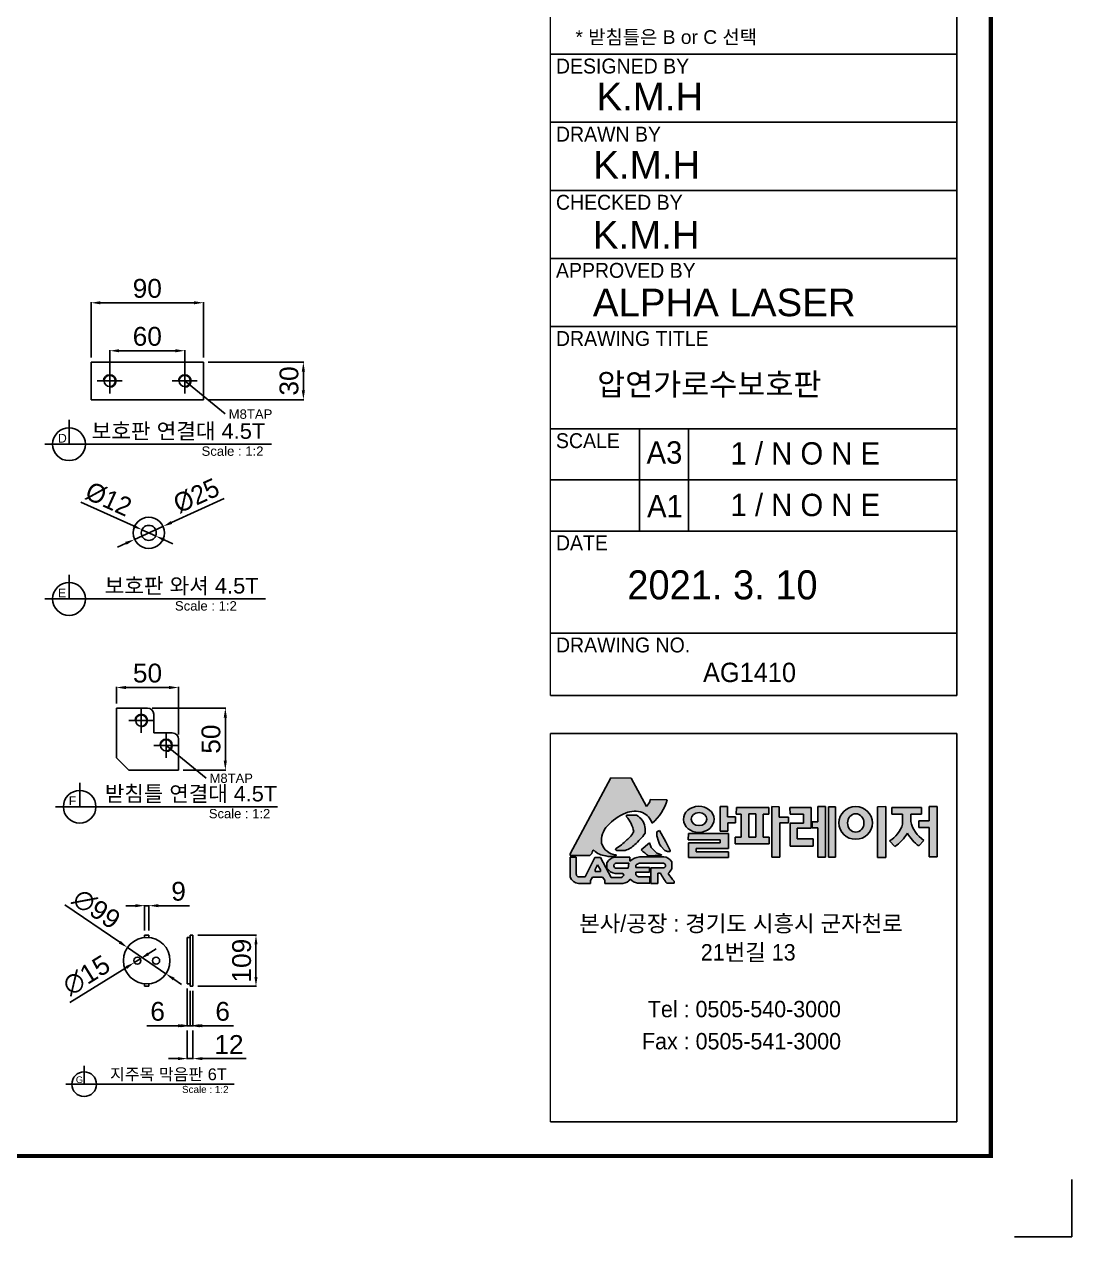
# Model space of a CAD drawing. Header units: millimetres. Extents: x 28463 to 35694, y -43327 to -38213.
# Drawn here: x 33465 to 35694, y -43327 to -40747 of the extents above; entities that cross this region are included whole.
import ezdxf
from ezdxf.enums import TextEntityAlignment as Align

# ---------------------------------------------------------------- set-up
doc = ezdxf.new("R2010")
doc.units = ezdxf.units.MM
doc.layers.add('LAYOUT', color=7, linetype='Continuous')
doc.layers.add('TEXT', color=7, linetype='Continuous')
doc.styles.add('H', font='')
doc.styles.get("Standard").update_dxf_attribs({"font": 'arial.ttf'})
doc.styles.get('H').set_extended_font_data('Dotum')
doc.dimstyles.new('ISO-25', dxfattribs={"dimtxt": 40, "dimasz": 20, "dimexe": 1.25, "dimexo": 10, "dimgap": 10, "dimtad": 1, "dimdec": 0, "dimtxsty": 'Standard', "dimcen": 2.5, "dimclrd": 3, "dimclre": 3, "dimclrt": 3, "dimadec": 0, "dimazin": 0, "dimtfac": 1, "dimtdec": 0, "dimtmove": 0, "dimatfit": 3, "dimfxl": 1, "dimarcsym": 0})

# ---------------------------------------------------------------- blocks, each defined once
blk = doc.blocks.new('*D19')
at = {"color": 3, "lineweight": -2, "transparency": 16777216}
for p, q in [((33607.1, -41455.7), (33607.1, -41338)), ((33627.1, -41339.3), (33826.6, -41339.3)), ((33846.6, -41455.7), (33846.6, -41338))]:
    blk.add_line(p, q, dxfattribs=at)
at = {"color": 3, "transparency": 16777216}
for points in [[(33627.1, -41336), (33627.1, -41342.6), (33607.1, -41339.3)], [(33826.6, -41336), (33826.6, -41342.6), (33846.6, -41339.3)]]:
    blk.add_solid(points, dxfattribs=at)
at = {"layer": 'Defpoints', "color": 0, "transparency": 16777216}
for p in [(33846.6, -41339.3), (33607.1, -41465.7), (33846.6, -41465.7)]:
    blk.add_point(p, dxfattribs=at)
at = {"color": 3, "transparency": 16777216, "insert": (33726.9, -41308.9), "char_height": 40, "attachment_point": 5}
blk.add_mtext('90', dxfattribs=at)
blk = doc.blocks.new('*D20')
at = {"color": 3, "lineweight": -2, "transparency": 16777216}
for p, q in [((33856.6, -41465.7), (34060.3, -41465.7)), ((34059.1, -41525.6), (34059.1, -41485.7)), ((33856.6, -41545.6), (34060.3, -41545.6))]:
    blk.add_line(p, q, dxfattribs=at)
at = {"color": 3, "transparency": 16777216}
for points in [[(34055.7, -41485.7), (34062.4, -41485.7), (34059.1, -41465.7)], [(34055.7, -41525.6), (34062.4, -41525.6), (34059.1, -41545.6)]]:
    blk.add_solid(points, dxfattribs=at)
at = {"layer": 'Defpoints', "color": 0, "transparency": 16777216}
for p in [(33846.6, -41465.7), (34059.1, -41465.7), (33846.6, -41545.6)]:
    blk.add_point(p, dxfattribs=at)
at = {"color": 3, "transparency": 16777216, "insert": (34028.6, -41505.7), "char_height": 40, "attachment_point": 5, "rotation": 90}
blk.add_mtext('30', dxfattribs=at)
blk = doc.blocks.new('*D21')
at = {"color": 3, "lineweight": -2, "transparency": 16777216}
for p, q in [((33890.6, -41755.9), (33778.5, -41806.9)), ((33699.8, -41842.8), (33760.3, -41815.2)), ((33681.6, -41851.1), (33663.4, -41859.4))]:
    blk.add_line(p, q, dxfattribs=at)
at = {"color": 3, "transparency": 16777216}
for points in [[(33777.2, -41803.9), (33779.9, -41810), (33760.3, -41815.2)], [(33680.2, -41848.1), (33683, -41854.1), (33699.8, -41842.8)]]:
    blk.add_solid(points, dxfattribs=at)
at = {"layer": 'Defpoints', "color": 0, "transparency": 16777216}
for p in [(33760.3, -41815.2), (33699.8, -41842.8)]:
    blk.add_point(p, dxfattribs=at)
at = {"color": 3, "transparency": 16777216, "insert": (33831.3, -41750), "char_height": 40, "attachment_point": 5, "rotation": 24.4839}
blk.add_mtext('{\\fMS PGothic|b0|i0|c129|p34;%%C25}', dxfattribs=at)
blk = doc.blocks.new('*D22')
at = {"color": 3, "lineweight": -2, "transparency": 16777216}
for p, q in [((33585.1, -41763.4), (33697.3, -41814.2)), ((33744.6, -41835.6), (33715.5, -41822.4)), ((33762.8, -41843.9), (33781.1, -41852.1))]:
    blk.add_line(p, q, dxfattribs=at)
at = {"color": 3, "transparency": 16777216}
for points in [[(33698.7, -41811.2), (33695.9, -41817.2), (33715.5, -41822.4)], [(33764.2, -41840.8), (33761.5, -41846.9), (33744.6, -41835.6)]]:
    blk.add_solid(points, dxfattribs=at)
at = {"layer": 'Defpoints', "color": 0, "transparency": 16777216}
for p in [(33715.5, -41822.4), (33744.6, -41835.6)]:
    blk.add_point(p, dxfattribs=at)
at = {"color": 3, "transparency": 16777216, "insert": (33644.4, -41757.4), "char_height": 40, "attachment_point": 5, "rotation": 335.6577}
blk.add_mtext('{\\fMS PGothic|b0|i0|c129|p34;%%C12}', dxfattribs=at)
blk = doc.blocks.new('*D23')
at = {"color": 3, "lineweight": -2, "transparency": 16777216}
for p, q in [((33647, -41495.7), (33647, -41440.1)), ((33667, -41441.4), (33786.7, -41441.4)), ((33806.7, -41495.7), (33806.7, -41440.1))]:
    blk.add_line(p, q, dxfattribs=at)
at = {"color": 3, "transparency": 16777216}
for points in [[(33667, -41438.1), (33667, -41444.7), (33647, -41441.4)], [(33786.7, -41438.1), (33786.7, -41444.7), (33806.7, -41441.4)]]:
    blk.add_solid(points, dxfattribs=at)
at = {"layer": 'Defpoints', "color": 0, "transparency": 16777216}
for p in [(33806.7, -41441.4), (33647, -41505.7), (33806.7, -41505.7)]:
    blk.add_point(p, dxfattribs=at)
at = {"color": 3, "transparency": 16777216, "insert": (33726.9, -41411), "char_height": 40, "attachment_point": 5}
blk.add_mtext('60', dxfattribs=at)
blk = doc.blocks.new('*D5')
at = {"color": 3, "lineweight": -2, "transparency": 16777216}
for p, q in [((16880.3, -24788.6), (16997.3, -24868.4)), ((17095.6, -24935.4), (17013.8, -24879.6)), ((17112.1, -24946.7), (17128.6, -24958))]:
    blk.add_line(p, q, dxfattribs=at)
at = {"color": 3, "transparency": 16777216}
for points in [[(16999.2, -24865.6), (16995.4, -24871.1), (17013.8, -24879.6)], [(17114, -24944), (17110.2, -24949.5), (17095.6, -24935.4)]]:
    blk.add_solid(points, dxfattribs=at)
at = {"layer": 'Defpoints', "color": 0, "transparency": 16777216}
for p in [(17013.8, -24879.6), (17095.6, -24935.4)]:
    blk.add_point(p, dxfattribs=at)
at = {"color": 3, "transparency": 16777216, "insert": (16947.7, -24797.7), "char_height": 40, "attachment_point": 5, "rotation": 325.6971}
blk.add_mtext('∅99', dxfattribs=at)
blk = doc.blocks.new('*D6')
at = {"color": 3, "lineweight": -2, "transparency": 16777216}
for p, q in [((17058.1, -24893.1), (17075.1, -24882.5)), ((16890.7, -24996.7), (17011.3, -24922)), ((17041.1, -24903.6), (17028.3, -24911.5))]:
    blk.add_line(p, q, dxfattribs=at)
at = {"color": 3, "transparency": 16777216}
for points in [[(17056.3, -24890.2), (17059.8, -24895.9), (17041.1, -24903.6)], [(17009.6, -24919.2), (17013.1, -24924.8), (17028.3, -24911.5)]]:
    blk.add_solid(points, dxfattribs=at)
at = {"layer": 'Defpoints', "color": 0, "transparency": 16777216}
for p in [(17028.3, -24911.5), (17041.1, -24903.6)]:
    blk.add_point(p, dxfattribs=at)
at = {"color": 3, "transparency": 16777216, "insert": (16926.5, -24938.8), "char_height": 40, "attachment_point": 5, "rotation": 31.7725}
blk.add_mtext('∅15', dxfattribs=at)
blk = doc.blocks.new('*D7')
at = {"color": 3, "lineweight": -2, "transparency": 16777216}
for p, q in [((17030.2, -24790.5), (17010.2, -24790.5)), ((17050.2, -24843), (17050.2, -24789.2)), ((17050.2, -24790.5), (17059.2, -24790.5)), ((17059.2, -24843), (17059.2, -24789.2)), ((17079.2, -24790.5), (17145.5, -24790.5))]:
    blk.add_line(p, q, dxfattribs=at)
at = {"color": 3, "transparency": 16777216}
for points in [[(17030.2, -24787.2), (17030.2, -24793.8), (17050.2, -24790.5)], [(17079.2, -24787.2), (17079.2, -24793.8), (17059.2, -24790.5)]]:
    blk.add_solid(points, dxfattribs=at)
at = {"layer": 'Defpoints', "color": 0, "transparency": 16777216}
for p in [(17059.2, -24790.5), (17050.2, -24853), (17059.2, -24853)]:
    blk.add_point(p, dxfattribs=at)
at = {"color": 3, "transparency": 16777216, "insert": (17122.4, -24760.1), "char_height": 40, "attachment_point": 5}
blk.add_mtext('9', dxfattribs=at)
blk = doc.blocks.new('*D8')
at = {"color": 3, "lineweight": -2, "transparency": 16777216}
for p, q in [((17163.1, -24853), (17288.5, -24853)), ((17287.2, -24873), (17287.2, -24942)), ((17163.1, -24962), (17288.5, -24962))]:
    blk.add_line(p, q, dxfattribs=at)
at = {"color": 3, "transparency": 16777216}
for points in [[(17283.9, -24873), (17290.5, -24873), (17287.2, -24853)], [(17283.9, -24942), (17290.5, -24942), (17287.2, -24962)]]:
    blk.add_solid(points, dxfattribs=at)
at = {"layer": 'Defpoints', "color": 0, "transparency": 16777216}
for p in [(17153.1, -24853), (17153.1, -24962), (17287.2, -24962)]:
    blk.add_point(p, dxfattribs=at)
at = {"color": 3, "transparency": 16777216, "insert": (17256.8, -24907.5), "char_height": 40, "attachment_point": 5, "rotation": 90}
blk.add_mtext('109', dxfattribs=at)
blk = doc.blocks.new('*D9')
at = {"color": 3, "lineweight": -2, "transparency": 16777216}
for p, q in [((17147.1, -24972), (17147.1, -25047.3)), ((17153.1, -24972), (17153.1, -25047.3)), ((17127.1, -25046), (17107.1, -25046)), ((17147.1, -25046), (17153.1, -25046)), ((17173.1, -25046), (17239.5, -25046))]:
    blk.add_line(p, q, dxfattribs=at)
at = {"color": 3, "transparency": 16777216}
for points in [[(17127.1, -25042.7), (17127.1, -25049.3), (17147.1, -25046)], [(17173.1, -25042.7), (17173.1, -25049.3), (17153.1, -25046)]]:
    blk.add_solid(points, dxfattribs=at)
at = {"layer": 'Defpoints', "color": 0, "transparency": 16777216}
for p in [(17147.1, -24962), (17153.1, -24962), (17153.1, -25046)]:
    blk.add_point(p, dxfattribs=at)
at = {"color": 3, "transparency": 16777216, "insert": (17216.3, -25015.6), "char_height": 40, "attachment_point": 5}
blk.add_mtext('6', dxfattribs=at)
blk = doc.blocks.new('*D10')
at = {"color": 3, "lineweight": -2, "transparency": 16777216}
for p, q in [((17141.1, -24967), (17141.1, -25047.3)), ((17147.1, -24972), (17147.1, -25047.3)), ((17121.1, -25046), (17054.7, -25046)), ((17147.1, -25046), (17141.1, -25046)), ((17167.1, -25046), (17187.1, -25046))]:
    blk.add_line(p, q, dxfattribs=at)
at = {"color": 3, "transparency": 16777216}
for points in [[(17121.1, -25042.7), (17121.1, -25049.3), (17141.1, -25046)], [(17167.1, -25042.7), (17167.1, -25049.3), (17147.1, -25046)]]:
    blk.add_solid(points, dxfattribs=at)
at = {"layer": 'Defpoints', "color": 0, "transparency": 16777216}
for p in [(17141.1, -24957), (17147.1, -24962), (17141.1, -25046)]:
    blk.add_point(p, dxfattribs=at)
at = {"color": 3, "transparency": 16777216, "insert": (17077.9, -25015.6), "char_height": 40, "attachment_point": 5}
blk.add_mtext('6', dxfattribs=at)
blk = doc.blocks.new('*D11')
at = {"color": 3, "lineweight": -2, "transparency": 16777216}
for p, q in [((17141.1, -25056), (17141.1, -25117.3)), ((17153.1, -25056), (17153.1, -25117.3)), ((17121.1, -25116), (17101.1, -25116)), ((17141.1, -25116), (17153.1, -25116)), ((17173.1, -25116), (17266.2, -25116))]:
    blk.add_line(p, q, dxfattribs=at)
at = {"color": 3, "transparency": 16777216}
for points in [[(17121.1, -25112.7), (17121.1, -25119.3), (17141.1, -25116)], [(17173.1, -25112.7), (17173.1, -25119.3), (17153.1, -25116)]]:
    blk.add_solid(points, dxfattribs=at)
at = {"layer": 'Defpoints', "color": 0, "transparency": 16777216}
for p in [(17141.1, -25046), (17153.1, -25046), (17153.1, -25116)]:
    blk.add_point(p, dxfattribs=at)
at = {"color": 3, "transparency": 16777216, "insert": (17229.7, -25085.9), "char_height": 40, "attachment_point": 5}
blk.add_mtext('12', dxfattribs=at)
blk = doc.blocks.new('A$C600E4CCD')
for p, q in [((0, 6), (0, 0)), ((50, 6), (0, 6)), ((50, 6), (50, 0)), ((50, 0), (0, 0))]:
    blk.add_line(p, q)
at = {"color": 2}
for p, q in [((14, 6), (14, 0)), ((26, 6), (26, 0)), ((34, 6), (34, 0)), ((46, 6), (46, 0))]:
    blk.add_line(p, q, dxfattribs=at)
blk = doc.blocks.new('A$C5731754A')
at = {"color": 1}
for p, q in [((-11.2, 19.7), (-11.2, 20.5)), ((-1.9, 19.7), (-11.2, 19.7)), ((-1.9, 19.7), (-1.9, 14.1)), ((1.9, 19.7), (1.9, 14.1)), ((1.9, 19.7), (11.2, 19.7)), ((11.2, 19.7), (11.2, 20.5)), ((-37.5, 0), (-37.5, 5.7)), ((-37.5, 0), (37.5, 0)), ((-20, 0), (-20, -55)), ((-20, 0), (20, 0)), ((-1.9, 14.1), (1.9, 14.1)), ((20, -55), (20, 0)), ((37.5, 0), (37.5, 5.7)), ((-20, -2.5), (20, -2.5)), ((-20, -5), (20, -5)), ((-20, -7.5), (20, -7.5)), ((-20, -7.5), (20, -7.5)), ((-20, -10), (20, -10)), ((-20, -12.5), (20, -12.5)), ((-20, -12.5), (20, -12.5)), ((-20, -15), (20, -15)), ((-20, -17.5), (20, -17.5)), ((-20, -17.5), (20, -17.5)), ((-20, -20), (20, -20)), ((-20, -22.5), (20, -22.5)), ((-20, -22.5), (20, -22.5)), ((-20, -25), (20, -25)), ((-20, -27.5), (20, -27.5)), ((-20, -27.5), (20, -27.5)), ((-20, -30), (20, -30)), ((-20, -32.5), (20, -32.5)), ((-20, -35), (20, -35)), ((-20, -37.5), (20, -37.5)), ((-20, -40), (20, -40)), ((-20, -42.5), (20, -42.5)), ((-20, -45), (20, -45)), ((-20, -47.5), (20, -47.5)), ((-20, -50), (20, -50)), ((-20, -52.5), (20, -52.5)), ((-15, -60), (-20, -55)), ((-20, -55), (20, -55)), ((-17.5, -57.5), (17.5, -57.5)), ((20, -55), (15, -60)), ((-15, -60), (15, -60))]:
    blk.add_line(p, q, dxfattribs=at)
blk.add_arc((0, -30.4), 52, 43.8928, 136.1072, dxfattribs=at)
blk = doc.blocks.new('A$C723E4715')
blk.add_blockref('A$C5731754A', (0, 48))
blk = doc.blocks.new('*D15')
at = {"color": 3, "lineweight": -2, "transparency": 16777216}
for p, q in [((1097.1, 295), (1097.1, 330.1)), ((1117.1, 328.9), (1209.1, 328.9)), ((1229.1, 229), (1229.1, 330.1))]:
    blk.add_line(p, q, dxfattribs=at)
at = {"color": 3, "transparency": 16777216}
for points in [[(1117.1, 332.2), (1117.1, 325.5), (1097.1, 328.9)], [(1209.1, 325.5), (1209.1, 332.2), (1229.1, 328.9)]]:
    blk.add_solid(points, dxfattribs=at)
at = {"layer": 'Defpoints', "color": 0, "transparency": 16777216}
for p in [(1229.1, 328.9), (1097.1, 285), (1229.1, 219)]:
    blk.add_point(p, dxfattribs=at)
at = {"color": 3, "transparency": 16777216, "insert": (1163.1, 359.3), "char_height": 40, "attachment_point": 5}
blk.add_mtext('50', dxfattribs=at)
blk = doc.blocks.new('*D16')
at = {"color": 3, "lineweight": -2, "transparency": 16777216}
for p, q in [((1173.1, 285), (1330, 285)), ((1328.8, 173), (1328.8, 265)), ((1239.1, 153), (1330, 153))]:
    blk.add_line(p, q, dxfattribs=at)
at = {"color": 3, "transparency": 16777216}
for points in [[(1332.1, 265), (1325.4, 265), (1328.8, 285)], [(1325.4, 173), (1332.1, 173), (1328.8, 153)]]:
    blk.add_solid(points, dxfattribs=at)
at = {"layer": 'Defpoints', "color": 0, "transparency": 16777216}
for p in [(1163.1, 285), (1328.8, 285), (1229.1, 153)]:
    blk.add_point(p, dxfattribs=at)
at = {"color": 3, "transparency": 16777216, "insert": (1298.4, 219), "char_height": 40, "attachment_point": 5, "rotation": 90}
blk.add_mtext('50', dxfattribs=at)
blk = doc.blocks.new('*D17')
at = {"color": 3, "lineweight": -2, "transparency": 16777216}
for p, q in [((-427.5, 43.8), (-427.5, 63.8)), ((-401.7, 23.8), (-428.8, 23.8)), ((-401.7, 0), (-428.8, 0)), ((-427.5, 0), (-427.5, 23.8)), ((-427.5, -20), (-427.5, -203.6))]:
    blk.add_line(p, q, dxfattribs=at)
at = {"color": 3, "transparency": 16777216}
for points in [[(-430.8, 43.8), (-424.2, 43.8), (-427.5, 23.8)], [(-424.2, -20), (-430.8, -20), (-427.5, 0)]]:
    blk.add_solid(points, dxfattribs=at)
at = {"layer": 'Defpoints', "color": 0, "transparency": 16777216}
for p in [(-427.5, 23.8), (-391.7, 23.8), (-391.7, 0)]:
    blk.add_point(p, dxfattribs=at)
at = {"color": 3, "transparency": 16777216, "insert": (-457.8, -138.6), "char_height": 40, "attachment_point": 5, "rotation": 90}
blk.add_mtext('4.5T', dxfattribs=at)
blk = doc.blocks.new('*D18')
at = {"color": 3, "lineweight": -2, "transparency": 16777216}
for p, q in [((591.9, 330), (591.9, 463.5)), ((433.2, 330), (593.1, 330)), ((591.9, 255), (591.9, 310)), ((454.7, 235), (593.1, 235))]:
    blk.add_line(p, q, dxfattribs=at)
at = {"color": 3, "transparency": 16777216}
for points in [[(595.2, 310), (588.5, 310), (591.9, 330)], [(588.5, 255), (595.2, 255), (591.9, 235)]]:
    blk.add_solid(points, dxfattribs=at)
at = {"layer": 'Defpoints', "color": 0, "transparency": 16777216}
for p in [(423.2, 330), (591.9, 330), (444.7, 235)]:
    blk.add_point(p, dxfattribs=at)
at = {"color": 3, "transparency": 16777216, "insert": (561.4, 406.8), "char_height": 40, "attachment_point": 5, "rotation": 90}
blk.add_mtext('23T', dxfattribs=at)
blk = doc.blocks.new('A$C25B221E0')
at = {"color": 1}
for p, q in [((0, -26.4), (0, 26.4)), ((-26.4, 0), (26.4, 0))]:
    blk.add_line(p, q, dxfattribs=at)
blk.add_line((0, 0), (85.3, -69.6))
blk.add_circle((0, 0), 11.9)
at = {"color": 4}
blk.add_arc((0, 0), 13.2, 270, 180, dxfattribs=at)
blk.add_text('M8TAP', height=19.8).set_placement((92.6, -79.9))
blk = doc.blocks.new('A$C2C0F6B7D')
for p, q in [((0, 109), (-9, 109)), ((-9, 103.8), (-9, 109)), ((0, 103.8), (0, 109)), ((81.9, 104), (87.9, 104)), ((81.9, 104), (81.9, 5)), ((87.9, 109), (93.9, 109)), ((87.9, 109), (87.9, 0)), ((93.9, 109), (93.9, 0)), ((-9, 0), (-9, 5.2)), ((0, 0), (-9, 0)), ((0, 0), (0, 5.2)), ((81.9, 5), (87.9, 5)), ((87.9, 0), (93.9, 0)), ((-137.7, -208.4), (-137.7, -169.6)), ((181.4, -208.4), (-176.5, -208.4))]:
    blk.add_line(p, q)
for centre, radius in [((-4.5, 54.5), 49.5), ((-24.5, 54.5), 7.5), ((15.5, 54.5), 7.5), ((-137.7, -208.4), 26.3)]:
    blk.add_circle(centre, radius)
blk.add_text('G', height=14).set_placement((-155.4, -205.8))
at = {"layer": 'TEXT'}
blk.add_text('지주목 막음판 6T', height=25, dxfattribs=at).set_placement((41.8, -199.8), align=Align.CENTER)
blk.add_text('Scale : 1:2', height=15, dxfattribs=at).set_placement((70.6, -227))
for p1, p2, picture, middle in [((36.4, 26.6), (-45.4, 82.4), '*D5', (-111.5, 164.3)), ((-18.1, 58.4), (-30.9, 50.6), '*D6', (-132.7, 23.3))]:
    dim = blk.add_diameter_dim_2p(p1=p1, p2=p2, dimstyle='ISO-25')
    dim.commit()
    dim.dimension.update_dxf_attribs({"geometry": picture, "text_midpoint": middle, "insert": (-17059.2, 24962)})
for base, p1, p2, picture, middle in [((0, 171.5), (-9, 109), (0, 109), '*D7', (63.2, 202)), ((81.9, -84), (87.9, 0), (81.9, 5), '*D10', (18.7, -53.5)), ((93.9, -84), (87.9, 0), (93.9, 0), '*D9', (157.1, -53.5)), ((93.9, -154), (81.9, -84), (93.9, -84), '*D11', (170.5, -123.9))]:
    dim = blk.add_linear_dim(base=base, p1=p1, p2=p2, dimstyle='ISO-25')
    dim.commit()
    dim.dimension.update_dxf_attribs({"geometry": picture, "text_midpoint": middle, "insert": (-17059.2, 24962)})
dim = blk.add_linear_dim(base=(228, 0), p1=(93.9, 109), p2=(93.9, 0), angle=90, dimstyle='ISO-25')
dim.commit()
dim.dimension.update_dxf_attribs({"geometry": '*D8', "text_midpoint": (197.6, 54.5), "insert": (-17059.2, 24962)})
blk = doc.blocks.new('A$C67596382')
h = blk.add_hatch()
h.set_pattern_fill('BOX', color=256, scale=6.6)
h.set_pattern_definition([(90, (-16107.26, -584.12), (-167.64, 1e-14), []), (90, (-16065.35, -584.12), (-167.64, 1e-14), []), (0, (-16107.26, -584.12), (0, 167.64), [-41.91, 41.91]), (0, (-16107.26, -542.2), (0, 167.64), [-41.91, 41.91]), (0, (-16107.26, -500.3), (0, 167.64), [41.91, -41.91]), (0, (-16107.26, -458.39), (0, 167.64), [41.91, -41.91]), (90, (-16023.44, -584.12), (-167.64, 1e-14), [41.91, -41.91]), (90, (-15981.53, -584.12), (-167.64, 1e-14), [41.91, -41.91])])
h.paths.add_polyline_path([(-384, 247, -0.414214), (-378.7, 252.3), (-378.7, 340.6), (-460.5, 340.6), (-560.8, 23.8), (-74.9, 23.8), (-74.9, 340.6), (-378.7, 340.6), (-378.7, 252.3, -0.414214), (-373.4, 247, -1)])
for p, q in [((-63.3, 317.7), (-63.3, 504)), ((-63.3, 504), (-17.4, 504)), ((-591.5, -73.2), (-417.8, 475.5)), ((228.6, 312), (228.6, 444.3)), ((228.6, 444.3), (274.6, 444.3)), ((-378.7, 247), (-378.7, 433.3)), ((-378.7, 433.3), (-332.8, 433.3)), ((-74.9, 340.6), (-460.5, 340.6)), ((-74.9, 340.6), (-51.2, 340.6)), ((-74.9, 340.6), (-74.9, 23.8)), ((-51.2, 340.6), (-51.2, 0)), ((1097.1, 285), (1097.1, 179.4)), ((1097.1, 285), (1163.1, 285)), ((1176.3, 271.8), (1176.3, 232.2)), ((-51.2, 235), (12.2, 235)), ((12.2, 235), (12.2, 211.2)), ((173.4, 173.5), (279.9, 252)), ((279.9, 252), (303.9, 252)), ((1176.3, 232.2), (1215.9, 232.2)), ((-51.2, 211.2), (12.2, 211.2)), ((1229.1, 219), (1229.1, 153)), ((1123.5, 153), (1097.1, 179.4)), ((-51.2, 129.4), (107.2, 129.4)), ((107.2, 129.4), (107.2, 105.6)), ((212.8, 129.4), (212.8, 105.6)), ((1123.5, 153), (1229.1, 153)), ((-51.2, 105.6), (212.8, 105.6)), ((202.8, 115.3), (309.4, 36.8)), ((1018.8, 75.1), (1018.8, 126.3)), ((1440, 75.1), (967.6, 75.1)), ((309.4, 36.8), (333.4, 36.8)), ((-74.9, 23.8), (-560.8, 23.8)), ((-391.7, 0), (-391.7, 23.8)), ((391.7, 0), (-391.7, 0)), ((-434.5, -403.1), (-434.5, -300.7)), ((528.3, -403.1), (-536.9, -403.1))]:
    blk.add_line(p, q)
at = {"color": 2, "linetype": 'Continuous'}
for p, q in [((-24.8, 298.9), (6.4, 330)), ((-24.8, 328.3), (-23, 330)), ((-24.8, 320.3), (-15.1, 330)), ((-17.4, 298.3), (14.3, 330)), ((-9.4, 298.3), (22.2, 330)), ((12, 298.3), (43.7, 330)), ((20, 298.3), (51.6, 330)), ((27.9, 298.3), (59.5, 330)), ((49.4, 298.3), (81, 330)), ((57.3, 298.3), (89, 330)), ((65.2, 298.3), (96.9, 330)), ((86.7, 298.3), (118.4, 330)), ((94.6, 298.3), (126.3, 330)), ((102.6, 298.3), (134.2, 330)), ((124.1, 298.3), (155.7, 330)), ((131.9, 298.3), (163.6, 330)), ((139.9, 298.3), (171.5, 330)), ((161.4, 298.3), (193, 330)), ((169.3, 298.3), (201, 330)), ((177.2, 298.3), (208.9, 330)), ((198.7, 298.3), (230.4, 330)), ((206.6, 298.3), (238.3, 330)), ((214.6, 298.3), (246.2, 330)), ((236.1, 298.3), (267.7, 330)), ((244, 298.3), (275.6, 330)), ((251.9, 298.3), (283.6, 330)), ((273.4, 298.3), (305.1, 330)), ((281.3, 298.3), (313, 330)), ((289.2, 298.3), (320.9, 330)), ((310.7, 298.3), (342.4, 330)), ((318.6, 298.3), (350.3, 330)), ((326.6, 298.3), (358.2, 330)), ((348.1, 298.3), (379.7, 330)), ((356, 298.3), (387.6, 330)), ((363.9, 298.3), (395.6, 330)), ((385.4, 298.3), (417.1, 330)), ((393.3, 298.3), (424, 329.1)), ((401.2, 298.3), (427.6, 324.7)), ((422.7, 298.3), (436.8, 312.4)), ((-24.8, 290.9), (-17.4, 298.3)), ((-24.8, 283), (-9.5, 298.3)), ((-24.8, 261.5), (6.9, 293.2)), ((-17.4, 298.3), (-17.4, 298.3)), ((-17.4, 261), (6.9, 285.3)), ((-9.5, 298.3), (-9.4, 298.3)), ((12, 298.3), (12, 298.3)), ((19.9, 298.3), (20, 298.3)), ((27.9, 298.3), (27.9, 298.3)), ((49.4, 298.3), (49.4, 298.3)), ((57.3, 298.3), (57.3, 298.3)), ((65.2, 298.3), (65.2, 298.3)), ((86.7, 298.3), (86.7, 298.3)), ((94.6, 298.3), (94.6, 298.3)), ((102.5, 298.3), (102.6, 298.3)), ((124, 298.3), (124.1, 298.3)), ((139.9, 298.3), (139.9, 298.3)), ((161.4, 298.3), (161.4, 298.3)), ((169.3, 298.3), (169.3, 298.3)), ((177.2, 298.3), (177.2, 298.3)), ((198.7, 298.3), (198.7, 298.3)), ((206.6, 298.3), (206.6, 298.3)), ((214.5, 298.3), (214.6, 298.3)), ((236, 298.3), (236.1, 298.3)), ((244, 298.3), (244, 298.3)), ((251.9, 298.3), (251.9, 298.3)), ((273.4, 298.3), (273.4, 298.3)), ((281.3, 298.3), (281.3, 298.3)), ((289.2, 298.3), (289.2, 298.3)), ((310.7, 298.3), (310.7, 298.3)), ((318.6, 298.3), (318.6, 298.3)), ((326.5, 298.3), (326.6, 298.3)), ((348, 298.3), (348.1, 298.3)), ((356, 298.3), (356, 298.3)), ((385.4, 298.3), (385.4, 298.3)), ((393.3, 298.3), (393.3, 298.3)), ((401.2, 298.3), (401.2, 298.3)), ((422.7, 298.3), (422.7, 298.3)), ((430.6, 298.3), (430.7, 298.3)), ((430.7, 298.3), (439.9, 307.6)), ((438.6, 298.3), (442.9, 302.7)), ((438.6, 298.3), (438.6, 298.3)), ((-24.8, 245.7), (6.9, 277.4)), ((-24.8, 253.6), (-17.4, 261)), ((-14, 235), (6.9, 255.9)), ((-6.1, 235), (6.9, 247.9)), ((1.8, 235), (6.9, 240))]:
    blk.add_line(p, q, dxfattribs=at)
at = {"color": 2}
for p, q in [((-24.8, 330), (-24.8, 235)), ((423.2, 330), (-24.8, 330)), ((445.3, 298.3), (-24.8, 298.3)), ((6.9, 298.3), (6.9, 235)), ((444.7, 235), (-24.8, 235)), ((30.7, 129.4), (30.7, 105.6)), ((78.2, 129.4), (78.2, 105.6)), ((136.3, 129.4), (136.3, 105.6)), ((183.8, 129.4), (183.8, 105.6)), ((-51.2, 23.8), (376.1, 23.8))]:
    blk.add_line(p, q, dxfattribs=at)
at = {"color": 1}
for p, q in [((1149.9, 232.2), (1149.9, 285)), ((1123.5, 258.6), (1176.3, 258.6))]:
    blk.add_line(p, q, dxfattribs=at)
at = {"color": 4}
for p, q in [((28, 129.4), (28, 105.6)), ((80.8, 129.4), (80.8, 105.6)), ((133.6, 129.4), (133.6, 105.6)), ((186.4, 129.4), (186.4, 105.6))]:
    blk.add_line(p, q, dxfattribs=at)
for centre, radius in [((-63.3, 317.7), 5.3), ((228.6, 312), 5.3), ((1149.9, 258.6), 11.9), ((-378.7, 247), 5.3), ((173.4, 173.5), 5.3), ((202.8, 115.3), 5.3), ((1018.8, 75.1), 34.7), ((-434.5, -403.1), 69.4)]:
    blk.add_circle(centre, radius)
for centre in [(1163.1, 271.8), (1215.9, 219)]:
    blk.add_arc(centre, 13.2, 0, 90)
blk.add_arc((1149.9, 258.6), 13.2, 270, 180, dxfattribs=at)
blk.add_spline([(383.2, 372.4), (454, 260.8), (360.9, 128.8), (459.6, -81.4)], degree=3)
blk.add_blockref('A$C25B221E0', (1202.7, 205.8))
for name, p, xscale, yscale, zscale in [('A$C723E4715', (54.4, 99), -1.32, 1.32, 1.32), ('A$C723E4715', (160, 99), 1.32, 1.32, 1.32), ('A$C600E4CCD', (-51.2, 129.4), 5.28, 5.28, 5.28)]:
    blk.add_blockref(name, p, dxfattribs=dict(xscale=xscale, yscale=yscale, zscale=zscale))
for s, height, p in [('압연받침틀(앵글타입)', 27.72, (-4.9, 492.5)), ('보도블럭', 27.72, (-320.4, 421.8)), ('가로수보호판', 27.72, (287, 432.8)), ('M8 둥근머리스텐볼트', 27.72, (305.7, 245.5)), ('F', 18.5, (995.5, 78.5)), ('받침틀 연결대', 27.72, (339.2, 25.4))]:
    blk.add_text(s, height=height).set_placement(p)
blk.add_text('상세 "B"', height=59.4, dxfattribs=at).set_placement((-33.3, -137.7))
at = {"layer": 'TEXT'}
for s, height, p in [('받침틀 연결대 4.5T', 33, (1255.7, 86.5)), ('단면상세도 / 체결도', 66, (78.5, -380.3))]:
    blk.add_text(s, height=height, dxfattribs=at).set_placement(p, align=Align.CENTER)
for s, height, p in [('Scale : 1:2', 19.8, (1293.7, 50.6)), ('Scale : 1:4', 39.6, (232.7, -452.2))]:
    blk.add_text(s, height=height, dxfattribs=at).set_placement(p)
dim = blk.add_linear_dim(base=(591.9, 330), p1=(444.7, 235), p2=(423.2, 330), angle=90, text='23T', dimstyle='ISO-25', override={"dimtxsty": 'Standard'})
dim.commit()
dim.dimension.update_dxf_attribs({"geometry": '*D18', "text_midpoint": (561.4, 406.8)})
dim = blk.add_linear_dim(base=(1229.1, 328.9), p1=(1097.1, 285), p2=(1229.1, 219), text='50', dimstyle='ISO-25')
dim.commit()
dim.dimension.update_dxf_attribs({"geometry": '*D15', "text_midpoint": (1163.1, 359.3)})
dim = blk.add_linear_dim(base=(1328.8, 285), p1=(1229.1, 153), p2=(1163.1, 285), angle=90, text='50', dimstyle='ISO-25')
dim.commit()
dim.dimension.update_dxf_attribs({"geometry": '*D16', "text_midpoint": (1298.4, 219)})
dim = blk.add_linear_dim(base=(-427.5, 23.8), p1=(-391.7, 0), p2=(-391.7, 23.8), angle=90, text='4.5T', dimstyle='ISO-25')
dim.commit()
dim.dimension.update_dxf_attribs({"geometry": '*D17', "text_midpoint": (-427.5, -138.6), "dimtype": 128})

msp = doc.modelspace()

# ---------------------------------------------------------------- hatches: boundary and pattern name
h = msp.add_hatch(color=256)
h.dxf.hatch_style = 1
h.set_gradient(color1=(255, 0, 0), color2=(255, 159, 127), tint=1)
h.paths.add_polyline_path([(34626.9, -42511.8), (34626.7, -42515.3), (34668.7, -42515.3, 0.214284), (34674.7, -42505.7, -0.655828), (34677.6, -42504.9, 0.18567), (34702.5, -42516.2, 0.148851), (34724.1, -42516.3, 0.404174), (34724.7, -42513.9, -0.316733), (34693.7, -42489.5, -0.221534), (34706.2, -42452.3, -0.105066), (34745, -42425.3, -0.185229), (34781.1, -42424.1, -0.196064), (34801.6, -42446.7, 0.141597), (34833.3, -42396.9), (34797.2, -42396.6), (34796.5, -42401.4), (34793.8, -42405.9), (34789.5, -42411.4), (34756.9, -42350.9), (34713.1, -42350.5)])
h.paths.add_polyline_path([(34747.5, -42482.2, -0.08303), (34723.3, -42501.2, 0.230034), (34725.8, -42504.8, 0.021204), (34743.8, -42504.6, 0.137848), (34764.2, -42492.3, 0.057638), (34786.2, -42468.3, 0.060436), (34785.9, -42454.3, 0.2375), (34768, -42429.9), (34747, -42429.9), (34747, -42433, -0.121183), (34762.3, -42464.2, -0.135167)], flags=17)
h.paths.add_polyline_path([(34799.5, -42498.2), (34796, -42488.7), (34777.9, -42503.4, 0.044378), (34793.9, -42516.1), (34821.3, -42515), (34821.3, -42513.9), (34811.6, -42510.8)], flags=17)
h.paths.add_polyline_path([(34816.8, -42491.3), (34819.6, -42496), (34828.6, -42505.1), (34833.9, -42507.2), (34840, -42507.2), (34840, -42504.9), (34830.2, -42486.7), (34816.9, -42462.1), (34811.1, -42465.2), (34811.1, -42473.7), (34815.2, -42485.1)])
h.paths.add_polyline_path([(34645.6, -42561.2, -0.419155), (34640, -42556.1), (34640, -42518.8), (34626.6, -42518.8), (34626.6, -42561.8, 0.254457), (34644.5, -42575.1), (34670.4, -42575.1), (34670.4, -42568.4), (34674.3, -42561.4), (34696, -42561.4), (34701, -42568.2), (34701, -42575.1), (34739.2, -42575.1, 0.190479), (34754.9, -42565.8, 0.147735), (34770.3, -42574.4), (34796.3, -42574.4), (34796.3, -42561.2), (34772.4, -42561.2, -0.052449), (34766.5, -42557), (34766.5, -42550.8), (34795.9, -42550.8), (34795.9, -42540.8), (34766.4, -42540.8), (34766.4, -42536.3, -0.044761), (34774.1, -42531.7), (34825.8, -42531.7, -0.648836), (34826.9, -42541.7), (34798.8, -42541.7), (34798.8, -42574.8), (34813.8, -42574.8), (34813.8, -42553.3), (34819, -42553.3, 0.01692), (34832.4, -42574.7), (34848.4, -42574.7), (34848.4, -42570.4, -0.024318), (34835.6, -42553.7, 0.064908), (34843, -42543.9), (34843, -42529, 0.229002), (34826.3, -42518.2), (34774.3, -42518.2, 0.127003), (34754, -42527.5), (34754, -42519.1), (34721.4, -42519.1, 0.22689), (34705.2, -42530.6), (34705.2, -42542.9, 0.193483), (34722.9, -42553.9), (34738.7, -42553.9, 0.030046), (34741.8, -42557.2, 0.136716), (34736.5, -42562.1), (34713.8, -42562.1), (34691.5, -42519.9), (34679.5, -42519.9), (34659.1, -42561.2)])
h.paths.add_polyline_path([(34680, -42549.8), (34680, -42545.6), (34685, -42535.6), (34691.1, -42546.1), (34691.1, -42549.8)], flags=16)
h.paths.add_polyline_path([(34724.3, -42531.7), (34751.6, -42531.6), (34750.4, -42542.7), (34725.3, -42542.7, -0.924958)], flags=16)
edge = h.paths.add_edge_path()
edge.add_ellipse((34900.6, -42438.6), major_axis=(-32.6, -0.4), ratio=0.850598, start_angle=0, end_angle=360)
edge = h.paths.add_edge_path(flags=16)
edge.add_ellipse((34901.1, -42438), major_axis=(-16.5, 0), ratio=0.843368, start_angle=0, end_angle=360)
h.paths.add_polyline_path([(34964.2, -42468.9), (34878.7, -42468.9), (34878.1, -42482), (34946.1, -42482), (34946.1, -42488.9), (34878.4, -42488.9), (34878.4, -42519.6), (34963.9, -42519.6), (34963.9, -42507.5), (34894.8, -42507.5), (34894.8, -42500.9), (34964.2, -42500.9)])
h.paths.add_polyline_path([(34945.8, -42463.9), (34962.7, -42463.9), (34962.7, -42445.7), (34979, -42445.7), (34979, -42433.1), (34961.4, -42433.1), (34961.4, -42410.9), (34945.8, -42411.1)])
h.paths.add_polyline_path([(34990.7, -42427.6), (34990.7, -42476.3), (34978.3, -42476.3), (34978.3, -42490.6), (35050.5, -42490.6), (35050.5, -42476.4), (35037.5, -42476.4), (35037.5, -42427.6), (35050, -42427.6), (35050, -42413.3), (34980.8, -42413.3), (34980, -42427.6)])
h.paths.add_polyline_path([(35006.8, -42426.7), (35022.2, -42427.1), (35022.2, -42476.4), (35006.8, -42476.4)], flags=16)
h.paths.add_polyline_path([(35071.9, -42434.3), (35071.9, -42412), (35056.4, -42411.2), (35056.4, -42519), (35073.1, -42519), (35073.1, -42446.2), (35091.4, -42446.2), (35091.4, -42434.3)])
h.paths.add_polyline_path([(35110, -42457.7), (35139.6, -42457.7), (35139.6, -42413.2), (35094.7, -42413.2), (35094.8, -42427.5), (35123.8, -42427.5), (35123.8, -42446.4), (35095.4, -42446.4), (35095.4, -42495.4), (35143.9, -42495.4), (35143.9, -42480.4), (35110, -42480.4)])
h.paths.add_polyline_path([(35154, -42519.1), (35170.5, -42519.1), (35170.5, -42411.4), (35154.1, -42411.4), (35154.1, -42443.9), (35142, -42443.9), (35141.8, -42456.4), (35154, -42456.4)])
h.paths.add_polyline_path([(35176.7, -42519.3), (35191.6, -42519.3), (35191.6, -42412.2), (35176.7, -42412.2)])
edge = h.paths.add_edge_path()
edge.add_ellipse((35234.5, -42446.3), major_axis=(-35.7, 0), ratio=0.974401, start_angle=0, end_angle=360)
edge = h.paths.add_edge_path(flags=16)
edge.add_ellipse((35234.7, -42446.3), major_axis=(0, -19.5), ratio=0.89757, start_angle=0, end_angle=360)
h.paths.add_polyline_path([(35280.9, -42519.7), (35298.9, -42519.7), (35298.9, -42411.5), (35280.9, -42411.7)])
h.paths.add_polyline_path([(35344.8, -42468, 0.121385), (35369.2, -42495.2), (35379.4, -42483.3, -0.196928), (35351.8, -42443), (35351.8, -42427.7), (35374.8, -42427.7), (35374.8, -42413.1), (35311.3, -42413.1), (35311.3, -42427.3), (35334.4, -42427.3), (35334.4, -42449.1, -0.181097), (35306.4, -42484.6), (35318, -42496.3, 0.109226)])
h.paths.add_polyline_path([(35408.1, -42411.3), (35391.1, -42411.3), (35391.1, -42441.9), (35368.6, -42441.9), (35368.6, -42456), (35390.8, -42456), (35390.8, -42518.7), (35408.1, -42518.7)])

# ---------------------------------------------------------------- linework, layer by layer
at = {"color": 0, "lineweight": 20}
for p, q in [((34585, -42175.2), (34585, -39215.9)), ((34585, -43082.2), (34585, -42256.1))]:
    msp.add_line(p, q, dxfattribs=at)
for p, q in [((35449.7, -42175.2), (35449.7, -39215.9)), ((34585, -40810.3), (35449.7, -40810.3)), ((34585, -40955.3), (35449.7, -40955.3)), ((34585, -41100.2), (35449.7, -41100.2)), ((34585, -41245.2), (35449.7, -41245.2)), ((34585, -41390.1), (35449.7, -41390.1)), ((33607.1, -41465.7), (33607.1, -41545.6)), ((33607.1, -41465.7), (33846.6, -41465.7)), ((33846.6, -41465.7), (33846.6, -41545.6)), ((33806.7, -41505.7), (33892.8, -41575.8)), ((33607.1, -41545.6), (33846.6, -41545.6)), ((33560.3, -41640.3), (33560.3, -41588.7)), ((34585, -41607.5), (35449.7, -41607.5)), ((34774.6, -41607.5), (34774.6, -41825)), ((34878.5, -41607.5), (34878.5, -41825)), ((33991.5, -41640.3), (33508.7, -41640.3)), ((35449.7, -41716.3), (34585, -41716.3)), ((34585, -41825), (35449.7, -41825)), ((33560.3, -41969.6), (33560.3, -41917.9)), ((33978.8, -41969.6), (33508.7, -41969.6)), ((34585, -42042.4), (35449.7, -42042.4)), ((34585, -42175.2), (35449.7, -42175.2)), ((34585, -42256.1), (35449.7, -42256.1)), ((35449.7, -43082.2), (35449.7, -42256.1)), ((34626.9, -42511.8), (34713.1, -42350.5)), ((34713.1, -42350.5), (34756.9, -42350.9)), ((34756.9, -42350.9), (34789.5, -42411.4)), ((34789.5, -42411.4), (34793.8, -42405.9)), ((34793.8, -42405.9), (34796.5, -42401.4)), ((34796.5, -42401.4), (34797.2, -42396.6)), ((34797.2, -42396.6), (34833.3, -42396.9)), ((34961.4, -42410.9), (34945.8, -42411.1)), ((34945.8, -42411.1), (34945.8, -42463.9)), ((34961.4, -42433.1), (34961.4, -42410.9)), ((34980, -42427.6), (34980.8, -42413.3)), ((34980.8, -42413.3), (35050, -42413.3)), ((35050, -42413.3), (35050, -42427.6)), ((35056.4, -42411.2), (35056.4, -42519)), ((35071.9, -42412), (35056.4, -42411.2)), ((35071.9, -42434.3), (35071.9, -42412)), ((35094.7, -42413.2), (35139.6, -42413.2)), ((35094.8, -42427.5), (35094.7, -42413.2)), ((35139.6, -42413.2), (35139.6, -42457.7)), ((35154.1, -42443.9), (35154.1, -42411.4)), ((35154.1, -42411.4), (35170.5, -42411.4)), ((35170.5, -42411.4), (35170.5, -42519.1)), ((35176.7, -42412.2), (35176.7, -42519.3)), ((35191.6, -42412.2), (35176.7, -42412.2)), ((35191.6, -42519.3), (35191.6, -42412.2)), ((35298.9, -42411.5), (35280.9, -42411.7)), ((35280.9, -42411.7), (35280.9, -42519.7)), ((35298.9, -42519.7), (35298.9, -42411.5)), ((35311.3, -42413.1), (35374.8, -42413.1)), ((35311.3, -42413.1), (35311.3, -42427.3)), ((35374.8, -42413.1), (35374.8, -42427.7)), ((35391.1, -42441.9), (35391.1, -42411.3)), ((35391.1, -42411.3), (35408.1, -42411.3)), ((35408.1, -42518.7), (35408.1, -42411.3)), ((34768, -42429.9), (34747, -42429.9)), ((34747, -42429.9), (34747, -42433)), ((34979, -42433.1), (34961.4, -42433.1)), ((34979, -42445.7), (34979, -42433.1)), ((34990.7, -42427.6), (34980, -42427.6)), ((34990.7, -42476.3), (34990.7, -42427.6)), ((35006.8, -42426.7), (35006.8, -42476.4)), ((35022.2, -42427.1), (35006.8, -42426.7)), ((35022.2, -42476.4), (35022.2, -42427.1)), ((35050, -42427.6), (35037.5, -42427.6)), ((35037.5, -42427.6), (35037.5, -42476.4)), ((35091.4, -42434.3), (35071.9, -42434.3)), ((35091.4, -42446.2), (35091.4, -42434.3)), ((35123.8, -42427.5), (35094.8, -42427.5)), ((35123.8, -42446.4), (35123.8, -42427.5)), ((35141.8, -42456.4), (35142, -42443.9)), ((35142, -42443.9), (35154.1, -42443.9)), ((35311.3, -42427.3), (35334.4, -42427.3)), ((35334.4, -42427.3), (35334.4, -42449.1)), ((35374.8, -42427.7), (35351.8, -42427.7)), ((35351.8, -42427.7), (35351.8, -42443)), ((35368.6, -42441.9), (35368.6, -42456)), ((35368.6, -42441.9), (35391.1, -42441.9)), ((34811.1, -42465.2), (34816.9, -42462.1)), ((34811.1, -42473.7), (34811.1, -42465.2)), ((34817, -42462.2), (34830.2, -42486.7)), ((34878.1, -42482), (34878.7, -42468.9)), ((34878.7, -42468.9), (34964.2, -42468.9)), ((34945.8, -42463.9), (34962.7, -42463.9)), ((34962.7, -42463.9), (34962.7, -42445.7)), ((34962.7, -42445.7), (34979, -42445.7)), ((34964.2, -42468.9), (34964.2, -42500.9)), ((35073.1, -42519), (35073.1, -42446.2)), ((35073.1, -42446.2), (35091.4, -42446.2)), ((35095.4, -42495.4), (35095.4, -42446.4)), ((35095.4, -42446.4), (35123.8, -42446.4)), ((35139.6, -42457.7), (35110, -42457.7)), ((35110, -42457.7), (35110, -42480.4)), ((35154, -42456.4), (35141.8, -42456.4)), ((35154, -42519.1), (35154, -42456.4)), ((35368.6, -42456), (35390.8, -42456)), ((35390.8, -42456), (35390.8, -42518.7)), ((34777.9, -42503.4), (34796, -42488.7)), ((34796, -42488.7), (34799.5, -42498.2)), ((34815.2, -42485.1), (34811.1, -42473.7)), ((34816.8, -42491.3), (34815.2, -42485.1)), ((34819.6, -42496), (34816.8, -42491.3)), ((34828.6, -42505.1), (34819.6, -42496)), ((34830.2, -42486.7), (34840, -42504.9)), ((34946.1, -42482), (34878.1, -42482)), ((34878.4, -42519.6), (34878.4, -42488.9)), ((34878.4, -42488.9), (34946.1, -42488.9)), ((34946.1, -42488.9), (34946.1, -42482)), ((34978.3, -42490.6), (34978.3, -42476.3)), ((34978.3, -42476.3), (34990.7, -42476.3)), ((35050.5, -42490.6), (34978.3, -42490.6)), ((35006.8, -42476.4), (35022.2, -42476.4)), ((35037.5, -42476.4), (35050.5, -42476.4)), ((35050.5, -42476.4), (35050.5, -42490.6)), ((35143.9, -42495.4), (35095.4, -42495.4)), ((35110, -42480.4), (35143.9, -42480.4)), ((35143.9, -42480.4), (35143.9, -42495.4)), ((35306.4, -42484.6), (35318, -42496.3)), ((35379.4, -42483.3), (35369.2, -42495.2)), ((34626.6, -42518.8), (34640, -42518.8)), ((34626.6, -42518.8), (34626.6, -42561.8)), ((34626.7, -42515.3), (34626.9, -42511.8)), ((34668.7, -42515.3), (34626.7, -42515.3)), ((34640, -42518.8), (34640, -42556.1)), ((34679.5, -42519.9), (34659.1, -42561.2)), ((34691.5, -42519.9), (34679.5, -42519.9)), ((34713.8, -42562.1), (34691.5, -42519.9)), ((34754, -42519.1), (34721.4, -42519.1)), ((34754, -42527.5), (34754, -42519.1)), ((34826.3, -42518.2), (34774.3, -42518.2)), ((34821.3, -42515), (34793.9, -42516.1)), ((34799.5, -42498.2), (34811.6, -42510.8)), ((34811.6, -42510.8), (34821.3, -42513.9)), ((34821.3, -42513.9), (34821.3, -42515)), ((34833.9, -42507.2), (34828.6, -42505.1)), ((34840, -42507.2), (34833.9, -42507.2)), ((34840, -42504.9), (34840, -42507.2)), ((34963.9, -42519.6), (34878.4, -42519.6)), ((34964.2, -42500.9), (34894.8, -42500.9)), ((34894.8, -42500.9), (34894.8, -42507.5)), ((34894.8, -42507.5), (34963.9, -42507.5)), ((34963.9, -42507.5), (34963.9, -42519.6)), ((35056.4, -42519), (35073.1, -42519)), ((35170.5, -42519.1), (35154, -42519.1)), ((35176.7, -42519.3), (35191.6, -42519.3)), ((35280.9, -42519.7), (35298.9, -42519.7)), ((35390.8, -42518.7), (35408.1, -42518.7)), ((34685, -42535.6), (34680, -42545.6)), ((34680, -42545.6), (34680, -42549.8)), ((34691.1, -42546.1), (34685, -42535.6)), ((34691.1, -42549.8), (34691.1, -42546.1)), ((34705.2, -42530.6), (34705.2, -42542.9)), ((34724.3, -42531.7), (34751.6, -42531.6)), ((34750.4, -42542.7), (34725.2, -42542.7)), ((34751.6, -42531.6), (34750.4, -42542.7)), ((34766.4, -42540.8), (34766.4, -42536.3)), ((34795.9, -42540.8), (34766.4, -42540.8)), ((34774.1, -42531.7), (34825.8, -42531.7)), ((34795.9, -42550.8), (34795.9, -42540.8)), ((34826.9, -42541.7), (34798.8, -42541.7)), ((34798.8, -42541.7), (34798.8, -42574.8)), ((34843, -42543.9), (34843, -42529)), ((34659.1, -42561.2), (34645, -42561.2)), ((34670.4, -42568.4), (34674.3, -42561.4)), ((34670.4, -42575.1), (34670.4, -42568.4)), ((34674.3, -42561.4), (34696, -42561.4)), ((34680, -42549.8), (34691.1, -42549.8)), ((34696, -42561.4), (34701, -42568.2)), ((34701, -42568.2), (34701, -42575.1)), ((34736.5, -42562.1), (34713.8, -42562.1)), ((34722.9, -42553.9), (34738.7, -42553.9)), ((34766.5, -42557), (34766.5, -42550.8)), ((34766.5, -42550.8), (34795.9, -42550.8)), ((34796.3, -42561.2), (34772.4, -42561.2)), ((34796.3, -42574.4), (34796.3, -42561.2)), ((34813.8, -42574.8), (34813.8, -42553.3)), ((34813.8, -42553.3), (34819, -42553.3)), ((34848.4, -42574.7), (34848.4, -42570.4)), ((34644.5, -42575.1), (34670.4, -42575.1)), ((34701, -42575.1), (34739.2, -42575.1)), ((34770.3, -42574.4), (34796.3, -42574.4)), ((34798.8, -42574.8), (34813.8, -42574.8)), ((34832.4, -42574.7), (34848.4, -42574.7)), ((34585, -43082.2), (35449.7, -43082.2)), ((35694.4, -43205.1), (35694.4, -43326.8)), ((35694.4, -43326.8), (35572.6, -43326.8))]:
    msp.add_line(p, q)
at = {"color": 1}
for p, q in [((33647, -41532.3), (33647, -41479)), ((33806.7, -41532.3), (33806.7, -41479)), ((33620.4, -41505.7), (33673.6, -41505.7)), ((33780.1, -41505.7), (33833.3, -41505.7))]:
    msp.add_line(p, q, dxfattribs=at)
for centre, radius in [((33647, -41505.7), 12), ((33806.7, -41505.7), 12), ((33560.3, -41640.3), 35), ((33730.1, -41829), 33.3), ((33730.1, -41829), 16), ((33560.3, -41969.6), 35)]:
    msp.add_circle(centre, radius)
at = {"color": 4}
for centre in [(33647, -41505.7), (33806.7, -41505.7)]:
    msp.add_arc(centre, 13.3, 270, 180, dxfattribs=at)
for centre, radius, start, end in [((34731.2, -42367.1), 106.3, 311.4509, 343.6881), ((34789.1, -42530), 113.6, 112.8742, 136.8648), ((34764.6, -42471.8), 50.5, 70.8979, 112.8751), ((34691.3, -42479.7), 72.7, 12.3605, 39.9987), ((34752.7, -42460), 33.7, 9.6034, 63.0444), ((34763.6, -42460.5), 40.4, 19.9375, 64.3092), ((35414.8, -42429.5), 64.4, 192.0664, 236.6287), ((34739.9, -42484.4), 46.5, 136.3749, 186.3397), ((34706.2, -42452.3), 1.697778770903824e-12, 159.4993, 330.6422), ((34722.1, -42446.3), 44, 305.2379, 336.0294), ((34671.2, -42385.5), 141.7, 311.0403, 324.2354), ((34728.7, -42462.3), 57.8, 354.0601, 7.8943), ((35273, -42429.4), 64.5, 301.1839, 342.2433), ((35267.3, -42421.6), 90.3, 304.1443, 329.0781), ((35412.2, -42432), 76.5, 208.0421, 235.7261), ((34726.5, -42479.7), 34.3, 196.6209, 266.9197), ((34678.6, -42419.6), 93.1, 298.744, 317.7294), ((34732.1, -42462.1), 44.1, 285.2841, 316.6787), ((34661, -42503.8), 13.9, 303.6229, 352.0073), ((34676.3, -42505.9), 1.63, 38.9695, 171.9523), ((34704.8, -42478.1), 38.1, 224.5251, 266.5984), ((34677.6, -42504.9), 1.298301413044101e-12, 41.2759, 185.3558), ((34713.4, -42480.9), 37, 252.9152, 285.3632), ((34725.4, -42541.8), 23, 99.81, 150.9436), ((34723.2, -42514.8), 1.75, 270.9412, 29.2318), ((34728.3, -42500.5), 4.97, 188.8476, 240.6661), ((34732.5, -42293.3), 211.6, 268.191, 273.05), ((34782.1, -42562.1), 44.6, 100.1161, 129.0681), ((34857.7, -42420), 115.4, 226.2191, 236.3831), ((34823.5, -42540.8), 22.8, 31.1703, 82.764), ((34727.8, -42526.4), 27.9, 216.163, 259.9649), ((34725.3, -42537.2), 5.56, 99.6386, 269.2912), ((34795.9, -42577), 50.3, 115.6034, 125.855), ((34824.1, -42536.9), 5.52, 300.2822, 72.1901), ((34801.9, -42520.5), 47.3, 315.4182, 330.2733), ((34647.8, -42552), 23.3, 204.7787, 261.884), ((34645.3, -42555.9), 5.26, 182.0619, 266.9731), ((34748, -42569.2), 13.5, 117.1825, 148.3224), ((34767.4, -42530.3), 37.1, 219.5763, 226.4602), ((34735.3, -42550.7), 24.7, 279.1517, 322.2895), ((34776.8, -42544.6), 30.6, 224.0335, 257.6487), ((34789.3, -42531.2), 34.4, 228.6667, 240.6761), ((35141.3, -42366), 372.8, 210.1657, 214.0431), ((35013.7, -42429.9), 217, 214.799, 220.3711)]:
    msp.add_arc(centre, radius, start, end)
for centre, major_axis, ratio in [((34900.6, -42438.6), (-32.6, -0.4), 0.850598), ((35234.5, -42446.3), (-35.7, 0), 0.974401), ((34901.1, -42438), (-16.5, 0), 0.843368), ((35234.7, -42446.3), (0, -19.5), 0.89757)]:
    msp.add_ellipse(centre, major_axis=major_axis, ratio=ratio)
at = {"layer": 'LAYOUT'}
for p, q in [((35522.2, -43154.7), (35522.2, -42379.9)), ((33542.2, -43154.7), (35522.2, -43154.7))]:
    msp.add_line(p, q, dxfattribs=at)
at = {"layer": 'LAYOUT', "const_width": 8.61}
msp.add_lwpolyline([(28635.1, -43154.7), (35522.2, -43154.7), (35522.2, -38385.3), (28635.1, -38385.3)], close=True, dxfattribs=at)

# ---------------------------------------------------------------- block references
for name, p in [('A$C67596382', (32564.2, -42486.9)), ('A$C2C0F6B7D', (33730.2, -42793.8))]:
    msp.add_blockref(name, p)

# ---------------------------------------------------------------- texts
for s, height, p in [('  * 받침틀은 B or C 선택', 29.282, (34615.4, -40788.5)), ('K.M.H', 58.56, (34682.8, -40929.7)), ('K.M.H', 58.56, (34676.2, -41075.2)), ('K.M.H', 58.56, (34675.1, -41224)), ('ALPHA LASER', 58.564, (34675.1, -41367.9)), ('M8TAP', 19.96, (33900.1, -41586.2)), ('D', 18.6, (33536.8, -41636.8)), ('E', 18.6, (33536.8, -41966.1))]:
    msp.add_text(s, height=height).set_placement(p)
at = {"style": 'H'}
for s, height, p in [('DESIGNED BY', 31.707, (34596.6, -40851.4)), ('DRAWN BY', 31.71, (34596.6, -40996.3)), ('CHECKED BY', 31.71, (34596.6, -41141.3)), ('APPROVED BY', 31.707, (34596.6, -41286.2)), ('DRAWING TITLE', 31.707, (34596.6, -41431.2)), ('압연가로수보호판', 47.56, (34684.2, -41536.5)), ('SCALE', 31.71, (34596.6, -41648.6)), ('A3', 47.56, (34789.5, -41681.6)), ('1 / N O N E', 47.56, (34968.3, -41683.6)), ('A1', 47.56, (34790.6, -41795.8)), ('1 / N O N E', 47.56, (34968.3, -41793.3)), ('DATE', 31.71, (34596.6, -41866)), ('2021. 3. 10', 61.828, (34748.6, -41970.5)), ('DRAWING NO.', 31.707, (34596.6, -42083.4)), ('AG1410', 41.22, (34909.7, -42146.5)), ('본사/공장 : 경기도 시흥시 군자천로', 34.878, (34646, -42677.7)), ('21번길 13', 34.88, (34905, -42739)), ('Tel : 0505-540-3000', 34.878, (34792.2, -42859.8)), ('Fax : 0505-541-3000', 34.878, (34779.8, -42928.1))]:
    msp.add_text(s, height=height, dxfattribs=at).set_placement(p)
at = {"layer": 'TEXT'}
for s, p in [('보호판 연결대 4.5T', (33793.3, -41628.8)), ('보호판 와셔 4.5T', (33800, -41958.1))]:
    msp.add_text(s, height=33.275, dxfattribs=at).set_placement(p, align=Align.CENTER)
for p in [(33842.4, -41665), (33785.7, -41994.3)]:
    msp.add_text('Scale : 1:2', height=19.965, dxfattribs=at).set_placement(p)

# ---------------------------------------------------------------- dimensions: what is measured, and where the dimension line sits
dim = msp.add_linear_dim(base=(33846.6, -41339.3), p1=(33607.1, -41465.7), p2=(33846.6, -41465.7), text='90', dimstyle='ISO-25')
dim.commit()
dim.dimension.update_dxf_attribs({"geometry": '*D19', "text_midpoint": (33726.9, -41339.3), "dimtype": 128})
dim = msp.add_linear_dim(base=(33806.7, -41441.4), p1=(33647, -41505.7), p2=(33806.7, -41505.7), text='60', dimstyle='ISO-25')
dim.commit()
dim.dimension.update_dxf_attribs({"geometry": '*D23', "text_midpoint": (33726.9, -41411)})
dim = msp.add_linear_dim(base=(34059.1, -41465.7), p1=(33846.6, -41545.6), p2=(33846.6, -41465.7), angle=90, text='30', dimstyle='ISO-25')
dim.commit()
dim.dimension.update_dxf_attribs({"geometry": '*D20', "text_midpoint": (34028.6, -41505.7)})
for p1, p2, text, picture, middle in [((33744.6, -41835.6), (33715.5, -41822.4), '{\\fMS PGothic|b0|i0|c129|p34;%%C12}', '*D22', (33644.4, -41757.4)), ((33699.8, -41842.8), (33760.3, -41815.2), '{\\fMS PGothic|b0|i0|c129|p34;%%C25}', '*D21', (33831.3, -41750))]:
    dim = msp.add_diameter_dim_2p(p1=p1, p2=p2, text=text, dimstyle='ISO-25')
    dim.commit()
    dim.dimension.update_dxf_attribs({"geometry": picture, "text_midpoint": middle})

doc.saveas('drawing.dxf')
